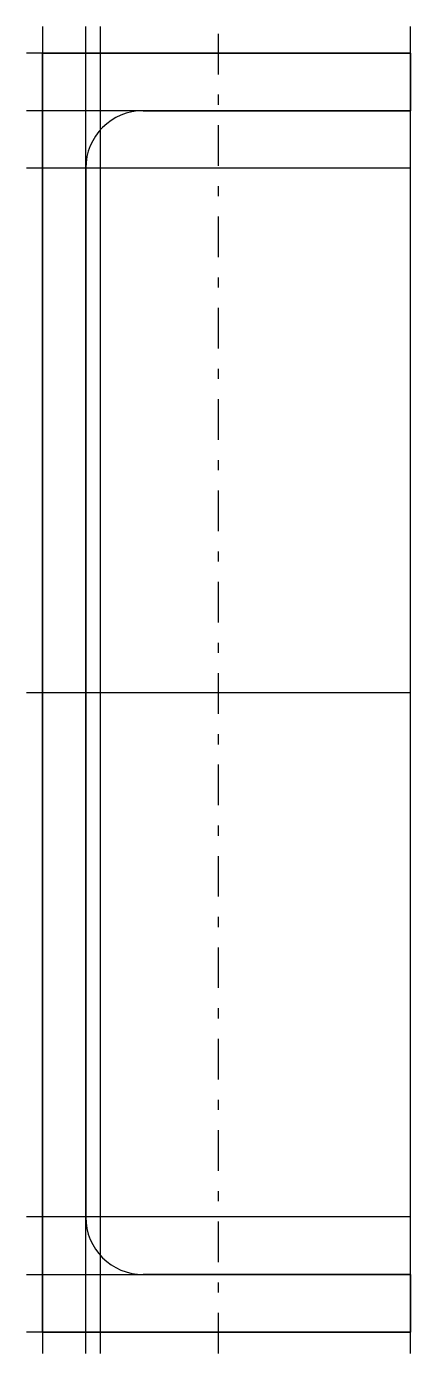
# Model space of a CAD drawing. Extents: x -5 to 115, y -207 to 208.
import ezdxf

# ---------------------------------------------------------------- set-up
doc = ezdxf.new("R2010")
doc.units = 0
doc.linetypes.add('CENTER', pattern=[28.575, 12.7, -6.35, 3.175, -6.35])
doc.layers.get('0').update_dxf_attribs({"linetype": 'CONTINUOUS'})

msp = doc.modelspace()

# ---------------------------------------------------------------- linework, layer by layer
at = {"linetype": 'CONTINUOUS'}
for p, q in [((0, 208.32), (0, -206.68)), ((13.5, -206.68), (13.5, 208.32)), ((18, 208.32), (18, -206.68)), ((115, -206.68), (115, 208.32)), ((115, 200), (-5, 200)), ((115, 200), (0, 200)), ((0, 200), (0, -200)), ((0, -200), (0, 200)), ((0, 200), (115, 200)), ((115, 182), (115, 200)), ((115, 200), (115, 182)), ((115, 182), (-5, 182)), ((31.5, 182), (115, 182)), ((115, 182), (31.5, 182)), ((115, 164), (-5, 164)), ((13.5, -164), (13.5, 164)), ((13.5, 164), (13.5, -164)), ((-5, 0), (115, 0)), ((115, -164), (-5, -164)), ((-5, -182), (115, -182)), ((115, -182), (31.5, -182)), ((31.5, -182), (115, -182)), ((115, -200), (115, -182)), ((115, -182), (115, -200)), ((115, -200), (-5, -200)), ((0, -200), (115, -200)), ((115, -200), (0, -200))]:
    msp.add_line(p, q, dxfattribs=at)
at = {"linetype": 'CENTER'}
for p, q in [((55, -206.68), (55, 208.32)), ((-5, 0), (115, 0))]:
    msp.add_line(p, q, dxfattribs=at)
at = {"linetype": 'CONTINUOUS'}
for centre, start, end in [((31.5, 164), 90, 180), ((31.5, 164), 90, 180), ((31.5, -164), 180, 270), ((31.5, -164), 180, 270)]:
    msp.add_arc(centre, 18, start, end, dxfattribs=at)

doc.saveas('drawing.dxf')
